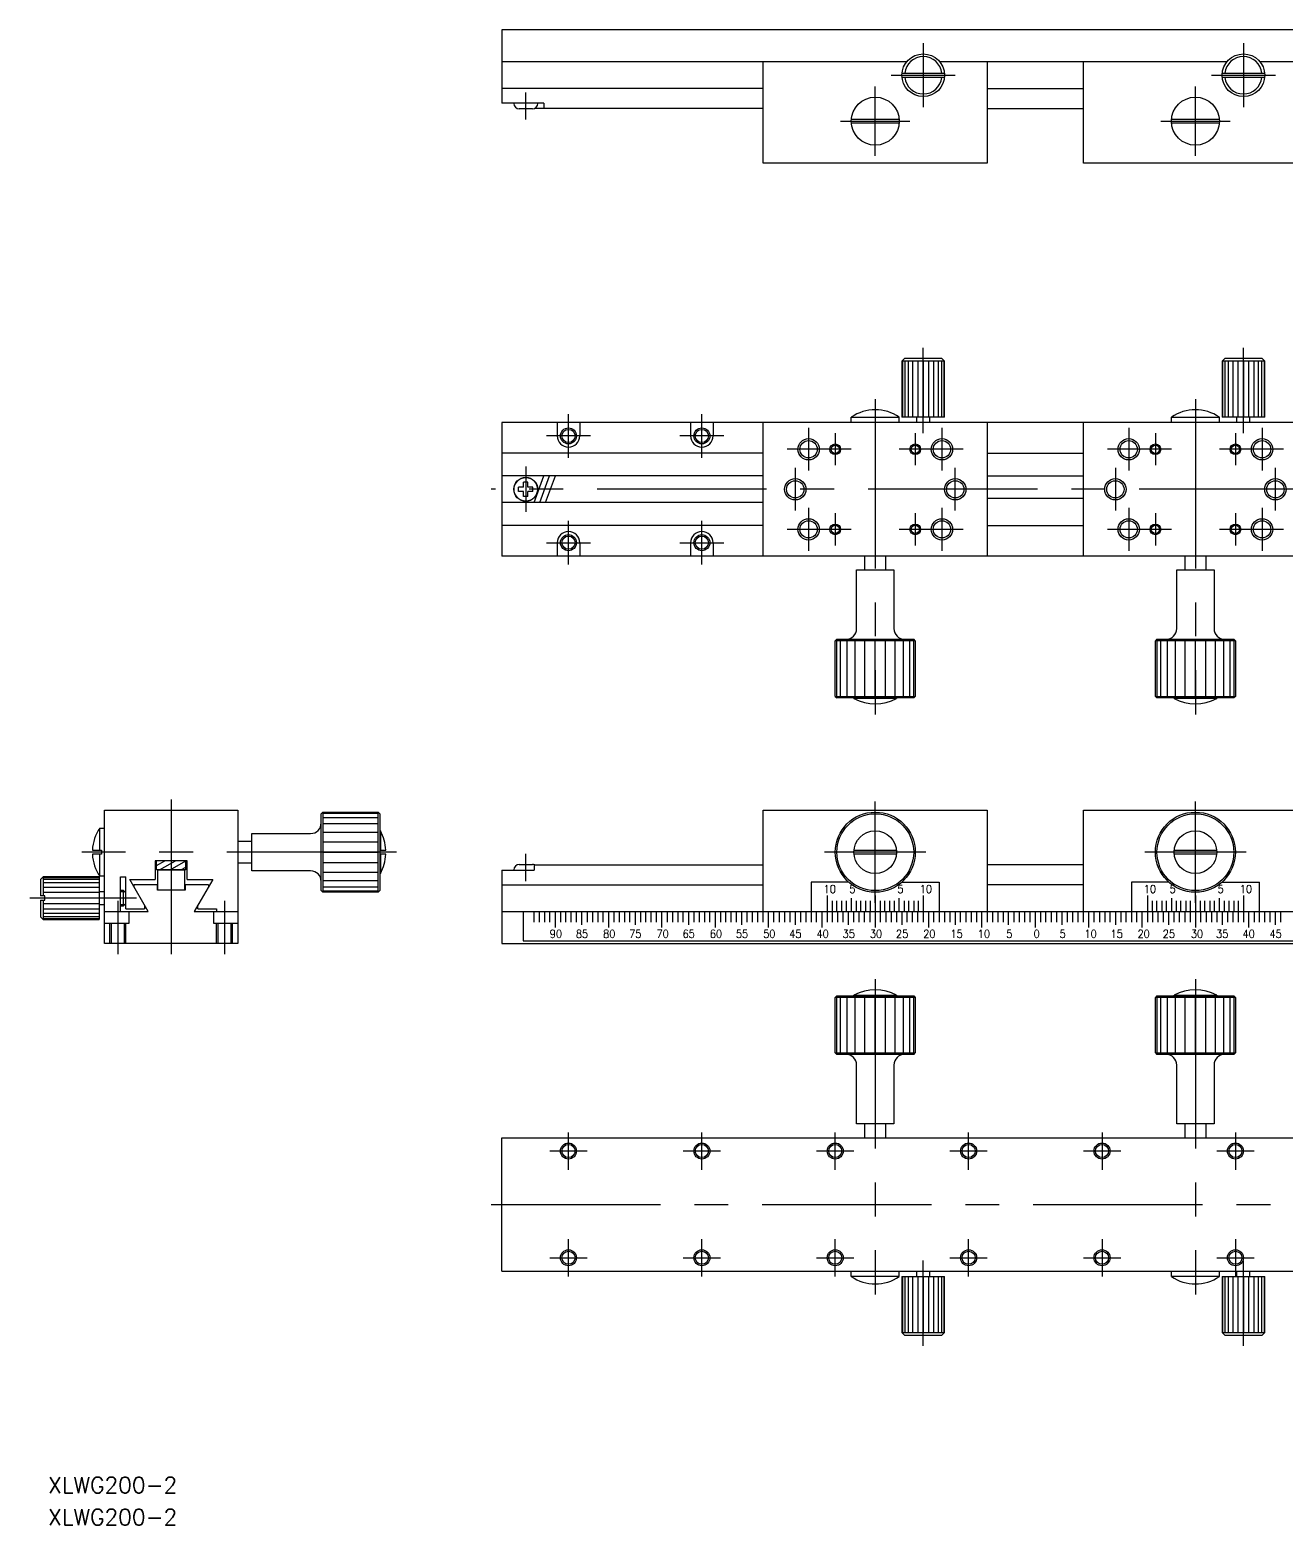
# Model space of a CAD drawing. Extents: x -188 to 202, y -109 to 171.
# Drawn here: x -188.4 to 47, y -109 to 171.2 of the extents above; entities that cross this region are included whole.
import ezdxf

# ---------------------------------------------------------------- set-up
doc = ezdxf.new("R2010")
doc.units = 0
doc.linetypes.add('CENTER', pattern=[50.8, 31.75, -6.35, 6.35, -6.35])
doc.linetypes.add('DASHED', pattern=[19.05, 12.7, -6.35])
doc.layers.get('0').update_dxf_attribs({"linetype": 'CONTINUOUS'})
doc.layers.add('CENTER', color=1, linetype='CONTINUOUS')
doc.styles.add('CONVERTER_2', font='txt.shx', dxfattribs={"width": 0.9})
doc.styles.get("Standard").update_dxf_attribs({"font": 'txt.shx', "height": 3, "bigfont": 'bigfont.shx'})

# ---------------------------------------------------------------- blocks, each defined once
blk = doc.blocks.new('*U2')
at = {"color": 7, "linetype": 'CONTINUOUS'}
blk.add_text('XLWG200-2', height=3, dxfattribs=at).set_placement((-185, -109))
blk = doc.blocks.new('*U3')
at = {"color": 7, "linetype": 'CONTINUOUS'}
blk.add_text('XLWG200-2', height=3, dxfattribs=at).set_placement((-185, -103))
blk = doc.blocks.new('*U4')
at = {"color": 7, "linetype": 'CONTINUOUS', "style": 'CONVERTER_2', "width": 0.9}
blk.add_text('35', height=1.5, dxfattribs=at).set_placement((33.875, 1.05))
blk = doc.blocks.new('*U5')
at = {"color": 7, "linetype": 'CONTINUOUS', "style": 'CONVERTER_2', "width": 0.9}
blk.add_text('40', height=1.5, dxfattribs=at).set_placement((38.83, 1.05))
blk = doc.blocks.new('*U8')
at = {"color": 7, "linetype": 'CONTINUOUS', "style": 'CONVERTER_2', "width": 0.9}
blk.add_text('45', height=1.5, dxfattribs=at).set_placement((43.875, 1.05))
blk = doc.blocks.new('*U16')
at = {"color": 7, "linetype": 'CONTINUOUS', "style": 'CONVERTER_2', "width": 0.9}
blk.add_text('0', height=1.5, dxfattribs=at).set_placement((-0.3375, 1.05))
blk = doc.blocks.new('*U17')
at = {"color": 7, "linetype": 'CONTINUOUS', "style": 'CONVERTER_2', "width": 0.9}
blk.add_text('5', height=1.5, dxfattribs=at).set_placement((4.55, 1.05))
blk = doc.blocks.new('*U18')
at = {"color": 7, "linetype": 'CONTINUOUS', "style": 'CONVERTER_2', "width": 0.9}
blk.add_text('10', height=1.5, dxfattribs=at).set_placement((9.2125, 1.05))
blk = doc.blocks.new('*U19')
at = {"color": 7, "linetype": 'CONTINUOUS', "style": 'CONVERTER_2', "width": 0.9}
blk.add_text('15', height=1.5, dxfattribs=at).set_placement((14.1, 1.05))
blk = doc.blocks.new('*U20')
at = {"color": 7, "linetype": 'CONTINUOUS', "style": 'CONVERTER_2', "width": 0.9}
blk.add_text('25', height=1.5, dxfattribs=at).set_placement((23.875, 1.05))
blk = doc.blocks.new('*U21')
at = {"color": 7, "linetype": 'CONTINUOUS', "style": 'CONVERTER_2', "width": 0.9}
blk.add_text('20', height=1.5, dxfattribs=at).set_placement((19.15, 1.05))
blk = doc.blocks.new('*U22')
at = {"color": 7, "linetype": 'CONTINUOUS', "style": 'CONVERTER_2', "width": 0.9}
blk.add_text('30', height=1.5, dxfattribs=at).set_placement((29.15, 1.05))
blk = doc.blocks.new('*U23')
at = {"color": 7, "linetype": 'CONTINUOUS', "style": 'CONVERTER_2', "width": 0.9}
blk.add_text('20', height=1.5, dxfattribs=at).set_placement((-21.0125, 1.05))
blk = doc.blocks.new('*U24')
at = {"color": 7, "linetype": 'CONTINUOUS', "style": 'CONVERTER_2', "width": 0.9}
blk.add_text('35', height=1.5, dxfattribs=at).set_placement((-36.125, 1.05))
blk = doc.blocks.new('*U25')
at = {"color": 7, "linetype": 'CONTINUOUS', "style": 'CONVERTER_2', "width": 0.9}
blk.add_text('40', height=1.5, dxfattribs=at).set_placement((-41.0125, 1.05))
blk = doc.blocks.new('*U26')
at = {"color": 7, "linetype": 'CONTINUOUS', "style": 'CONVERTER_2', "width": 0.9}
blk.add_text('25', height=1.5, dxfattribs=at).set_placement((-26.125, 1.05))
blk = doc.blocks.new('*U27')
at = {"color": 7, "linetype": 'CONTINUOUS', "style": 'CONVERTER_2', "width": 0.9}
blk.add_text('30', height=1.5, dxfattribs=at).set_placement((-31.0125, 1.05))
blk = doc.blocks.new('*U28')
at = {"color": 7, "linetype": 'CONTINUOUS', "style": 'CONVERTER_2', "width": 0.9}
blk.add_text('5', height=1.5, dxfattribs=at).set_placement((-5.45, 1.05))
blk = doc.blocks.new('*U29')
at = {"color": 7, "linetype": 'CONTINUOUS', "style": 'CONVERTER_2', "width": 0.9}
blk.add_text('10', height=1.5, dxfattribs=at).set_placement((-10.7875, 1.05))
blk = doc.blocks.new('*U30')
at = {"color": 7, "linetype": 'CONTINUOUS', "style": 'CONVERTER_2', "width": 0.9}
blk.add_text('15', height=1.5, dxfattribs=at).set_placement((-15.9, 1.05))
blk = doc.blocks.new('*U31')
at = {"color": 7, "linetype": 'CONTINUOUS', "style": 'CONVERTER_2', "width": 0.9}
blk.add_text('80', height=1.5, dxfattribs=at).set_placement((-81.0125, 1.05))
blk = doc.blocks.new('*U32')
at = {"color": 7, "linetype": 'CONTINUOUS', "style": 'CONVERTER_2', "width": 0.9}
blk.add_text('90', height=1.5, dxfattribs=at).set_placement((-91.0125, 1.05))
blk = doc.blocks.new('*U33')
at = {"color": 7, "linetype": 'CONTINUOUS', "style": 'CONVERTER_2', "width": 0.9}
blk.add_text('85', height=1.5, dxfattribs=at).set_placement((-86.125, 1.05))
blk = doc.blocks.new('*U34')
at = {"color": 7, "linetype": 'CONTINUOUS', "style": 'CONVERTER_2', "width": 0.9}
blk.add_text('50', height=1.5, dxfattribs=at).set_placement((-51.0125, 1.05))
blk = doc.blocks.new('*U35')
at = {"color": 7, "linetype": 'CONTINUOUS', "style": 'CONVERTER_2', "width": 0.9}
blk.add_text('65', height=1.5, dxfattribs=at).set_placement((-66.125, 1.05))
blk = doc.blocks.new('*U36')
at = {"color": 7, "linetype": 'CONTINUOUS', "style": 'CONVERTER_2', "width": 0.9}
blk.add_text('75', height=1.5, dxfattribs=at).set_placement((-76.125, 1.05))
blk = doc.blocks.new('*U37')
at = {"color": 7, "linetype": 'CONTINUOUS', "style": 'CONVERTER_2', "width": 0.9}
blk.add_text('70', height=1.5, dxfattribs=at).set_placement((-71.0125, 1.05))
blk = doc.blocks.new('*U38')
at = {"color": 7, "linetype": 'CONTINUOUS', "style": 'CONVERTER_2', "width": 0.9}
blk.add_text('60', height=1.5, dxfattribs=at).set_placement((-61.0125, 1.05))
blk = doc.blocks.new('*U39')
at = {"color": 7, "linetype": 'CONTINUOUS', "style": 'CONVERTER_2', "width": 0.9}
blk.add_text('55', height=1.5, dxfattribs=at).set_placement((-56.125, 1.05))
blk = doc.blocks.new('*U40')
at = {"color": 7, "linetype": 'CONTINUOUS', "style": 'CONVERTER_2', "width": 0.9}
blk.add_text('45', height=1.5, dxfattribs=at).set_placement((-46.125, 1.05))
blk = doc.blocks.new('*U41')
at = {"color": 7, "linetype": 'CONTINUOUS', "style": 'CONVERTER_2', "width": 0.9}
blk.add_text('10', height=1.5, dxfattribs=at).set_placement((-39.6875, 9.45))
blk = doc.blocks.new('*U42')
at = {"color": 7, "linetype": 'CONTINUOUS', "style": 'CONVERTER_2', "width": 0.9}
blk.add_text('5', height=1.5, dxfattribs=at).set_placement((-34.85, 9.45))
blk = doc.blocks.new('*U43')
at = {"color": 7, "linetype": 'CONTINUOUS', "style": 'CONVERTER_2', "width": 0.9}
blk.add_text('5', height=1.5, dxfattribs=at).set_placement((-25.85, 9.45))
blk = doc.blocks.new('*U44')
at = {"color": 7, "linetype": 'CONTINUOUS', "style": 'CONVERTER_2', "width": 0.9}
blk.add_text('10', height=1.5, dxfattribs=at).set_placement((-21.6875, 9.45))
blk = doc.blocks.new('*U45')
at = {"color": 7, "linetype": 'CONTINUOUS', "style": 'CONVERTER_2', "width": 0.9}
blk.add_text('10', height=1.5, dxfattribs=at).set_placement((38.3125, 9.45))
blk = doc.blocks.new('*U46')
at = {"color": 7, "linetype": 'CONTINUOUS', "style": 'CONVERTER_2', "width": 0.9}
blk.add_text('5', height=1.5, dxfattribs=at).set_placement((34.15, 9.45))
blk = doc.blocks.new('*U47')
at = {"color": 7, "linetype": 'CONTINUOUS', "style": 'CONVERTER_2', "width": 0.9}
blk.add_text('5', height=1.5, dxfattribs=at).set_placement((25.15, 9.45))
blk = doc.blocks.new('*U48')
at = {"color": 7, "linetype": 'CONTINUOUS', "style": 'CONVERTER_2', "width": 0.9}
blk.add_text('10', height=1.5, dxfattribs=at).set_placement((20.3125, 9.45))

msp = doc.modelspace()

# ---------------------------------------------------------------- linework, layer by layer
at = {"color": 7, "linetype": 'CONTINUOUS'}
for p, q in [((100, 171.19), (-100, 171.19)), ((-100, 171.19), (-100, 157.49)), ((-24.12, 165.19), (-100, 165.19)), ((-51, 146.19), (-51, 165.19)), ((-24.98, 163.09), (-17.02, 163.09)), ((35.88, 165.19), (-17.88, 165.19)), ((-9, 165.19), (-9, 146.19)), ((9, 146.19), (9, 165.19)), ((35.02, 163.09), (42.98, 163.09)), ((100, 165.19), (42.12, 165.19)), ((-51, 160.19), (-100, 160.19)), ((-17.02, 162.29), (-24.98, 162.29)), ((-9, 160.19), (9, 160.19)), ((42.98, 162.29), (35.02, 162.29)), ((-92.09, 157.49), (-100, 157.49)), ((-97.75, 157.39), (-97.75, 157.49)), ((-93.25, 157.39), (-93.25, 157.49)), ((-92.09, 157.49), (-92.09, 156.49)), ((-94.25, 156.39), (-96.75, 156.39)), ((-51, 156.49), (-93.81, 156.49)), ((-34.48, 154.49), (-25.52, 154.49)), ((-9, 156.49), (9, 156.49)), ((25.52, 154.49), (34.48, 154.49)), ((-25.52, 153.69), (-34.48, 153.69)), ((34.48, 153.69), (25.52, 153.69)), ((-9, 146.19), (-51, 146.19)), ((51, 146.19), (9, 146.19)), ((-25, 109.1), (-24.5, 109.6)), ((-17.5, 109.6), (-24.5, 109.6)), ((-17.5, 109.6), (-17, 109.1)), ((35, 109.1), (35.5, 109.6)), ((42.5, 109.6), (35.5, 109.6)), ((42.5, 109.6), (43, 109.1)), ((-25, 109.1), (-25, 98.6)), ((-17, 109.1), (-25, 109.1)), ((-24.86, 98.6), (-24.86, 109.1)), ((-24.46, 109.1), (-24.46, 98.6)), ((-23.83, 109.1), (-23.83, 98.6)), ((-23, 109.1), (-23, 98.6)), ((-22.04, 109.1), (-22.04, 98.6)), ((-21, 109.1), (-21, 98.6)), ((-19.96, 98.6), (-19.96, 109.1)), ((-19, 98.6), (-19, 109.1)), ((-18.17, 98.6), (-18.17, 109.1)), ((-17.54, 98.6), (-17.54, 109.1)), ((-17.14, 109.1), (-17.14, 98.6)), ((-17, 98.6), (-17, 109.1)), ((43, 109.1), (35, 109.1)), ((35, 109.1), (35, 98.6)), ((35.14, 98.6), (35.14, 109.1)), ((35.54, 109.1), (35.54, 98.6)), ((36.17, 109.1), (36.17, 98.6)), ((37, 109.1), (37, 98.6)), ((37.96, 109.1), (37.96, 98.6)), ((39, 109.1), (39, 98.6)), ((40.04, 98.6), (40.04, 109.1)), ((41, 98.6), (41, 109.1)), ((41.83, 98.6), (41.83, 109.1)), ((42.46, 98.6), (42.46, 109.1)), ((42.86, 109.1), (42.86, 98.6)), ((43, 98.6), (43, 109.1)), ((-34.5, 97.6), (-34.5, 98.61)), ((-34.5, 98.61), (-25.5, 98.61)), ((-25.5, 97.6), (-25.5, 98.61)), ((-17, 98.6), (-25, 98.6)), ((-22.22, 97.6), (-22.22, 98.6)), ((-19.77, 97.6), (-19.77, 98.6)), ((25.5, 98.61), (34.5, 98.61)), ((25.5, 97.6), (25.5, 98.61)), ((34.5, 97.6), (34.5, 98.61)), ((43, 98.6), (35, 98.6)), ((37.78, 97.6), (37.78, 98.6)), ((40.23, 97.6), (40.23, 98.6)), ((100, 97.6), (-100, 97.6)), ((-100, 97.6), (-100, 72.6)), ((-89.6, 97.6), (-89.6, 95.1)), ((-85.4, 97.6), (-85.4, 95.1)), ((-64.6, 97.6), (-64.6, 95.1)), ((-60.4, 97.6), (-60.4, 95.1)), ((-51, 72.6), (-51, 97.6)), ((-9, 97.6), (-9, 72.6)), ((9, 72.6), (9, 97.6)), ((-51, 91.85), (-100, 91.85)), ((-9, 91.85), (9, 91.85)), ((-51, 87.6), (-100, 87.6)), ((-93.91, 82.6), (-92.09, 87.6)), ((-92.85, 82.6), (-91.03, 87.6)), ((-91.78, 82.6), (-89.96, 87.6)), ((-9, 87.6), (9, 87.6)), ((-95.9, 85.5), (-96.85, 85.5)), ((-96.85, 84.7), (-96.85, 85.5)), ((-95.9, 84.7), (-96.85, 84.7)), ((-95.9, 85.5), (-95.9, 86.45)), ((-95.1, 86.45), (-95.9, 86.45)), ((-95.9, 83.75), (-95.9, 84.7)), ((-95.1, 85.5), (-95.1, 86.45)), ((-94.15, 85.5), (-95.1, 85.5)), ((-95.1, 83.75), (-95.1, 84.7)), ((-94.15, 84.7), (-95.1, 84.7)), ((-94.15, 84.7), (-94.15, 85.5)), ((-51, 82.6), (-100, 82.6)), ((-95.1, 83.75), (-95.9, 83.75)), ((9, 83.35), (-9, 83.35)), ((-51, 78.35), (-100, 78.35)), ((-9, 78.35), (9, 78.35)), ((-89.6, 75.1), (-89.6, 72.6)), ((-85.4, 75.1), (-85.4, 72.6)), ((-64.6, 75.1), (-64.6, 72.6)), ((-60.4, 75.1), (-60.4, 72.6)), ((100, 72.6), (-100, 72.6)), ((-32, 72.6), (-32, 70)), ((-28, 70), (-28, 72.6)), ((28, 72.6), (28, 70)), ((32, 70), (32, 72.6)), ((-33.5, 59), (-33.5, 70)), ((-33.5, 70), (-26.5, 70)), ((-26.5, 70), (-26.5, 59)), ((26.5, 59), (26.5, 70)), ((26.5, 70), (33.5, 70)), ((33.5, 70), (33.5, 59)), ((-37.2, 57), (-37.5, 56.7)), ((-37.5, 46.3), (-37.5, 56.7)), ((-22.5, 56.7), (-37.5, 56.7)), ((-37.24, 56.7), (-37.24, 46.3)), ((-37.2, 57), (-22.8, 57)), ((-36.5, 46.3), (-36.5, 56.7)), ((-35.3, 56.7), (-35.3, 46.3)), ((-33.75, 46.3), (-33.75, 56.7)), ((-31.94, 46.3), (-31.94, 56.7)), ((-30, 46.3), (-30, 56.7)), ((-28.06, 46.3), (-28.06, 56.7)), ((-26.25, 46.3), (-26.25, 56.7)), ((-24.7, 46.3), (-24.7, 56.7)), ((-23.5, 46.3), (-23.5, 56.7)), ((-22.5, 56.7), (-22.8, 57)), ((-22.76, 46.3), (-22.76, 56.7)), ((-22.5, 56.7), (-22.5, 46.3)), ((22.8, 57), (22.5, 56.7)), ((22.5, 46.3), (22.5, 56.7)), ((37.5, 56.7), (22.5, 56.7)), ((22.76, 56.7), (22.76, 46.3)), ((22.8, 57), (37.2, 57)), ((23.5, 46.3), (23.5, 56.7)), ((24.7, 56.7), (24.7, 46.3)), ((26.25, 46.3), (26.25, 56.7)), ((28.06, 46.3), (28.06, 56.7)), ((30, 46.3), (30, 56.7)), ((31.94, 46.3), (31.94, 56.7)), ((33.75, 46.3), (33.75, 56.7)), ((35.3, 46.3), (35.3, 56.7)), ((36.5, 46.3), (36.5, 56.7)), ((37.5, 56.7), (37.2, 57)), ((37.24, 46.3), (37.24, 56.7)), ((37.5, 56.7), (37.5, 46.3)), ((-37.5, 46.3), (-22.5, 46.3)), ((-37.5, 46.3), (-37.2, 46)), ((-22.8, 46), (-37.2, 46)), ((-34, 45.9), (-34, 46)), ((-26, 45.9), (-34, 45.9)), ((-26, 46), (-26, 45.9)), ((-22.5, 46.3), (-22.8, 46)), ((22.5, 46.3), (37.5, 46.3)), ((22.5, 46.3), (22.8, 46)), ((37.2, 46), (22.8, 46)), ((26, 45.9), (26, 46)), ((34, 45.9), (26, 45.9)), ((34, 46), (34, 45.9)), ((37.5, 46.3), (37.2, 46)), ((-174.44, 0), (-174.44, 25)), ((-174.44, 25), (-149.44, 25)), ((-149.44, 25), (-149.44, 0)), ((-133.84, 24.3), (-133.54, 24.6)), ((-133.84, 9.9), (-133.84, 24.3)), ((-133.54, 24.6), (-133.54, 9.6)), ((-133.54, 24.6), (-123.14, 24.6)), ((-123.14, 24.34), (-133.54, 24.34)), ((-133.54, 23.6), (-123.14, 23.6)), ((-123.14, 9.6), (-123.14, 24.6)), ((-122.84, 24.3), (-123.14, 24.6)), ((-122.84, 24.3), (-122.84, 9.9)), ((-51, 4), (-51, 25)), ((-51, 25), (-9, 25)), ((-9, 25), (-9, 4)), ((9, 25), (51, 25)), ((9, 4), (9, 25)), ((-175.35, 17.5), (-175.35, 21.6)), ((-175.35, 21.6), (-174.44, 21.6)), ((-146.84, 20.6), (-135.84, 20.6)), ((-146.84, 13.6), (-146.84, 20.6)), ((-123.14, 22.4), (-133.54, 22.4)), ((-133.54, 20.85), (-123.14, 20.85)), ((-122.84, 21.1), (-122.74, 21.1)), ((-122.74, 21.1), (-122.74, 17.5)), ((-176.73, 17.5), (-175.04, 17.5)), ((-175.04, 17.5), (-175.04, 16.7)), ((-146.84, 19.1), (-149.44, 19.1)), ((-133.54, 19.04), (-123.14, 19.04)), ((-133.54, 17.1), (-123.14, 17.1)), ((-122.84, 17.5), (-121.75, 17.5)), ((-33.98, 17.5), (-26.02, 17.5)), ((26.02, 17.5), (33.98, 17.5)), ((-175.04, 16.7), (-176.73, 16.7)), ((-175.35, 12.6), (-175.35, 16.7)), ((-158.94, 15.5), (-164.94, 15.5)), ((-164.94, 15.5), (-164.94, 12)), ((-164.74, 14.1), (-164.94, 14.1)), ((-164.74, 13.78), (-164.74, 15.5)), ((-159.24, 13.78), (-159.24, 15.5)), ((-158.94, 14.1), (-159.24, 14.1)), ((-158.94, 12), (-158.94, 15.5)), ((-149.44, 15.1), (-146.84, 15.1)), ((-133.54, 15.16), (-123.14, 15.16)), ((-121.75, 16.7), (-122.84, 16.7)), ((-122.74, 16.7), (-122.74, 13.1)), ((-96.75, 14.8), (-94.25, 14.8)), ((-93.91, 14.7), (-51, 14.7)), ((-93.91, 14.7), (-93.91, 13.7)), ((-26.02, 16.7), (-33.98, 16.7)), ((9, 14.7), (-9, 14.7)), ((33.98, 16.7), (26.02, 16.7)), ((-186.44, 12), (-185.94, 12.5)), ((-186.44, 12), (-186.44, 8.9)), ((-185.94, 12.5), (-185.94, 8.9)), ((-175.44, 12.5), (-185.94, 12.5)), ((-185.94, 12.36), (-175.44, 12.36)), ((-175.44, 11.96), (-185.94, 11.96)), ((-175.44, 11.33), (-185.94, 11.33)), ((-175.44, 12.5), (-175.44, 4.5)), ((-174.44, 12.6), (-175.35, 12.6)), ((-171.44, 6), (-171.44, 12.5)), ((-171.44, 12.5), (-170.44, 12.5)), ((-170.44, 6.5), (-170.44, 12.5)), ((-166.25, 6), (-169.72, 12)), ((-169.72, 12), (-164.94, 12)), ((-159.24, 13.78), (-164.74, 13.78)), ((-164.44, 10), (-164.44, 13.78)), ((-159.44, 13.7), (-164.44, 13.7)), ((-159.44, 13.78), (-159.44, 10)), ((-158.94, 12), (-154.16, 12)), ((-154.16, 12), (-157.62, 6)), ((-135.84, 13.6), (-146.84, 13.6)), ((-133.54, 13.35), (-123.14, 13.35)), ((-133.54, 11.8), (-123.14, 11.8)), ((-122.74, 13.1), (-122.84, 13.1)), ((-100, 13.7), (-100, 0)), ((-100, 13.7), (-93.91, 13.7)), ((-97.75, 13.7), (-97.75, 13.8)), ((-34.99, 11.5), (-42, 11.5)), ((-42, 11.5), (-42, 4)), ((-25.01, 11.5), (-18, 11.5)), ((-18, 11.5), (-18, 4)), ((18, 11.5), (18, 4)), ((25.01, 11.5), (18, 11.5)), ((34.99, 11.5), (42, 11.5)), ((42, 4), (42, 11.5)), ((-185.64, 8.9), (-186.44, 8.9)), ((-175.44, 10.5), (-185.94, 10.5)), ((-175.44, 9.54), (-185.94, 9.54)), ((-185.64, 8.1), (-185.64, 8.9)), ((-175.44, 8.5), (-185.64, 8.5)), ((-175.44, 9.72), (-174.44, 9.72)), ((-171.44, 10), (-170.94, 10)), ((-170.94, 10), (-170.44, 9.5)), ((-170.94, 10), (-170.94, 7)), ((-164.54, 11), (-168.94, 11)), ((-168.94, 11), (-168.94, 10.65)), ((-164.54, 10), (-164.54, 11)), ((-159.34, 10), (-164.54, 10)), ((-154.94, 11), (-159.34, 11)), ((-159.34, 11), (-159.34, 10)), ((-154.94, 11), (-154.94, 10.65)), ((-133.84, 9.9), (-133.54, 9.6)), ((-133.54, 10.6), (-123.14, 10.6)), ((-133.54, 9.86), (-123.14, 9.86)), ((-123.14, 9.6), (-133.54, 9.6)), ((-122.84, 9.9), (-123.14, 9.6)), ((-100, 11), (-51, 11)), ((-39, 9), (-39, 4)), ((-34.5, 8.5), (-34.5, 6)), ((-30, 9), (-30, 3)), ((-25.5, 6), (-25.5, 8.5)), ((-21, 9), (-21, 4)), ((9, 11), (-9, 11)), ((21, 9), (21, 4)), ((25.5, 8.5), (25.5, 6)), ((30, 9), (30, 3)), ((34.5, 6), (34.5, 8.5)), ((39, 9), (39, 4)), ((-186.44, 8.1), (-185.64, 8.1)), ((-186.44, 8.1), (-186.44, 5)), ((-185.94, 8.1), (-185.94, 4.5)), ((-185.94, 7.46), (-175.44, 7.46)), ((-185.94, 6.5), (-175.44, 6.5)), ((-185.94, 5.67), (-175.44, 5.67)), ((-175.44, 7.28), (-174.44, 7.28)), ((-174.44, 6), (-166.25, 6)), ((-170.94, 7), (-171.44, 7)), ((-170.44, 7.5), (-170.94, 7)), ((-170.44, 6.5), (-166.94, 6.5)), ((-166.94, 7.19), (-166.94, 6.5)), ((-157.62, 6), (-149.44, 6)), ((-156.94, 6.5), (-156.94, 7.19)), ((-156.94, 6.5), (-153.44, 6.5)), ((-153.44, 6.5), (-153.44, 6)), ((-100, 6), (100, 6)), ((-96, 6), (-96, 0.5)), ((-94, 6), (-94, 4)), ((-93, 6), (-93, 4)), ((-92, 6), (-92, 4)), ((-91, 4), (-91, 6)), ((-90, 6), (-90, 3)), ((-89, 6), (-89, 4)), ((-88, 4), (-88, 6)), ((-87, 4), (-87, 6)), ((-86, 4), (-86, 6)), ((-85, 3.5), (-85, 6)), ((-84, 6), (-84, 4)), ((-83, 6), (-83, 4)), ((-82, 6), (-82, 4)), ((-81, 4), (-81, 6)), ((-80, 6), (-80, 3)), ((-79, 6), (-79, 4)), ((-78, 6), (-78, 4)), ((-77, 6), (-77, 4)), ((-76, 4), (-76, 6)), ((-75, 6), (-75, 3.5)), ((-74, 6), (-74, 4)), ((-73, 4), (-73, 6)), ((-72, 4), (-72, 6)), ((-71, 4), (-71, 6)), ((-70, 3), (-70, 6)), ((-69, 6), (-69, 4)), ((-68, 6), (-68, 4)), ((-67, 6), (-67, 4)), ((-66, 4), (-66, 6)), ((-65, 6), (-65, 3.5)), ((-64, 6), (-64, 4)), ((-63, 6), (-63, 4)), ((-62, 6), (-62, 4)), ((-61, 4), (-61, 6)), ((-60, 6), (-60, 3)), ((-59, 6), (-59, 4)), ((-58, 4), (-58, 6)), ((-57, 4), (-57, 6)), ((-56, 4), (-56, 6)), ((-55, 3.5), (-55, 6)), ((-54, 4), (-54, 6)), ((-53, 4), (-53, 6)), ((-52, 4), (-52, 6)), ((-50, 3), (-50, 6)), ((-49, 4), (-49, 6)), ((-48, 6), (-48, 4)), ((-47, 6), (-47, 4)), ((-46, 6), (-46, 4)), ((-45, 6), (-45, 3.5)), ((-44, 6), (-44, 4)), ((-43, 6), (-43, 4)), ((-41, 4), (-41, 6)), ((-40, 6), (-40, 3)), ((-38.1, 8), (-38.1, 6)), ((-38, 4), (-38, 6)), ((-37.2, 6), (-37.2, 8)), ((-37, 4), (-37, 6)), ((-36.3, 8), (-36.3, 6)), ((-36, 4), (-36, 6)), ((-35.4, 6), (-35.4, 8)), ((-35, 3.5), (-35, 6)), ((-34, 4), (-34, 6)), ((-33.6, 8), (-33.6, 6)), ((-33, 4), (-33, 6)), ((-32.7, 6), (-32.7, 8)), ((-32, 4), (-32, 6)), ((-31.8, 8), (-31.8, 6)), ((-31, 6), (-31, 4)), ((-30.9, 6), (-30.9, 8)), ((-29.1, 8), (-29.1, 6)), ((-29, 4), (-29, 6)), ((-28.2, 6), (-28.2, 8)), ((-28, 6), (-28, 4)), ((-27.3, 8), (-27.3, 6)), ((-27, 6), (-27, 4)), ((-26.4, 6), (-26.4, 8)), ((-26, 6), (-26, 4)), ((-25, 6), (-25, 3.5)), ((-24.6, 8), (-24.6, 6)), ((-24, 4), (-24, 6)), ((-23.7, 6), (-23.7, 8)), ((-23, 4), (-23, 6)), ((-22.8, 8), (-22.8, 6)), ((-22, 4), (-22, 6)), ((-21.9, 6), (-21.9, 8)), ((-20, 6), (-20, 3)), ((-19, 4), (-19, 6)), ((-17, 6), (-17, 4)), ((-16, 6), (-16, 4)), ((-15, 6), (-15, 3.5)), ((-14, 4), (-14, 6)), ((-13, 6), (-13, 4)), ((-12, 6), (-12, 4)), ((-11, 6), (-11, 4)), ((-10, 3), (-10, 6)), ((-8, 6), (-8, 4)), ((-7, 6), (-7, 4)), ((-6, 6), (-6, 4)), ((-5, 3.5), (-5, 6)), ((-4, 6), (-4, 4)), ((-3, 6), (-3, 4)), ((-2, 6), (-2, 4)), ((-1, 6), (-1, 4)), ((0, 6), (0, 3)), ((1, 6), (1, 4)), ((2, 4), (2, 6)), ((3, 4), (3, 6)), ((4, 4), (4, 6)), ((5, 3.5), (5, 6)), ((6, 4), (6, 6)), ((7, 4), (7, 6)), ((8, 4), (8, 6)), ((10, 3), (10, 6)), ((11, 4), (11, 6)), ((12, 6), (12, 4)), ((13, 6), (13, 4)), ((14, 4), (14, 6)), ((15, 6), (15, 3.5)), ((16, 6), (16, 4)), ((17, 4), (17, 6)), ((19, 4), (19, 6)), ((20, 3), (20, 6)), ((21.9, 8), (21.9, 6)), ((22, 4), (22, 6)), ((22.8, 6), (22.8, 8)), ((23, 4), (23, 6)), ((23.7, 8), (23.7, 6)), ((24, 4), (24, 6)), ((24.6, 6), (24.6, 8)), ((25, 3.5), (25, 6)), ((26, 4), (26, 6)), ((26.4, 8), (26.4, 6)), ((27, 4), (27, 6)), ((27.3, 6), (27.3, 8)), ((28, 6), (28, 4)), ((28.2, 8), (28.2, 6)), ((29, 6), (29, 4)), ((29.1, 6), (29.1, 8)), ((30.9, 8), (30.9, 6)), ((31, 4), (31, 6)), ((31.8, 6), (31.8, 8)), ((32, 6), (32, 4)), ((32.7, 8), (32.7, 6)), ((33, 6), (33, 4)), ((33.6, 6), (33.6, 8)), ((34, 6), (34, 4)), ((35, 6), (35, 3.5)), ((35.4, 8), (35.4, 6)), ((36, 6), (36, 4)), ((36.3, 6), (36.3, 8)), ((37, 6), (37, 4)), ((37.2, 8), (37.2, 6)), ((38, 6), (38, 4)), ((38.1, 6), (38.1, 8)), ((40, 3), (40, 6)), ((41, 6), (41, 4)), ((43, 4), (43, 6)), ((44, 4), (44, 6)), ((45, 3.5), (45, 6)), ((46, 4), (46, 6)), ((-185.94, 4.5), (-186.44, 5)), ((-185.94, 5.04), (-175.44, 5.04)), ((-175.44, 4.64), (-185.94, 4.64)), ((-185.94, 4.5), (-175.44, 4.5)), ((-149.44, 0), (-174.44, 0)), ((-100, 0), (100, 0)), ((-96, 0.5), (96, 0.5)), ((-37.2, -9.8), (-37.5, -10.1)), ((-37.5, -20.5), (-37.5, -10.1)), ((-22.5, -10.1), (-37.5, -10.1)), ((-37.24, -10.1), (-37.24, -20.5)), ((-37.2, -9.8), (-22.8, -9.8)), ((-36.5, -20.5), (-36.5, -10.1)), ((-35.3, -10.1), (-35.3, -20.5)), ((-34, -9.8), (-34, -9.7)), ((-34, -9.7), (-26, -9.7)), ((-33.75, -20.5), (-33.75, -10.1)), ((-31.94, -20.5), (-31.94, -10.1)), ((-30, -20.5), (-30, -10.1)), ((-28.06, -20.5), (-28.06, -10.1)), ((-26.25, -20.5), (-26.25, -10.1)), ((-26, -9.7), (-26, -9.8)), ((-24.7, -20.5), (-24.7, -10.1)), ((-23.5, -20.5), (-23.5, -10.1)), ((-22.8, -9.8), (-22.5, -10.1)), ((-22.76, -20.5), (-22.76, -10.1)), ((-22.5, -10.1), (-22.5, -20.5)), ((22.8, -9.8), (22.5, -10.1)), ((22.5, -20.5), (22.5, -10.1)), ((37.5, -10.1), (22.5, -10.1)), ((22.76, -10.1), (22.76, -20.5)), ((22.8, -9.8), (37.2, -9.8)), ((23.5, -20.5), (23.5, -10.1)), ((24.7, -10.1), (24.7, -20.5)), ((26, -9.7), (34, -9.7)), ((26, -9.8), (26, -9.7)), ((26.25, -20.5), (26.25, -10.1)), ((28.06, -20.5), (28.06, -10.1)), ((30, -20.5), (30, -10.1)), ((31.94, -20.5), (31.94, -10.1)), ((33.75, -20.5), (33.75, -10.1)), ((34, -9.7), (34, -9.8)), ((35.3, -20.5), (35.3, -10.1)), ((36.5, -20.5), (36.5, -10.1)), ((37.2, -9.8), (37.5, -10.1)), ((37.24, -20.5), (37.24, -10.1)), ((37.5, -10.1), (37.5, -20.5)), ((-37.5, -20.5), (-22.5, -20.5)), ((-37.5, -20.5), (-37.2, -20.8)), ((-22.8, -20.8), (-37.2, -20.8)), ((-22.8, -20.8), (-22.5, -20.5)), ((22.5, -20.5), (37.5, -20.5)), ((22.5, -20.5), (22.8, -20.8)), ((37.2, -20.8), (22.8, -20.8)), ((37.2, -20.8), (37.5, -20.5)), ((-33.5, -33.8), (-33.5, -22.8)), ((-26.5, -22.8), (-26.5, -33.8)), ((26.5, -33.8), (26.5, -22.8)), ((33.5, -22.8), (33.5, -33.8)), ((-100, -36.4), (100, -36.4)), ((-100, -61.4), (-100, -36.4)), ((-26.5, -33.8), (-33.5, -33.8)), ((-32, -33.8), (-32, -36.4)), ((-28, -36.4), (-28, -33.8)), ((33.5, -33.8), (26.5, -33.8)), ((28, -33.8), (28, -36.4)), ((32, -36.4), (32, -33.8)), ((-100, -61.4), (100, -61.4)), ((-34.5, -62.41), (-34.5, -61.4)), ((-25.5, -62.41), (-25.5, -61.4)), ((-22.22, -62.4), (-22.22, -61.4)), ((-19.77, -62.4), (-19.77, -61.4)), ((25.5, -62.41), (25.5, -61.4)), ((34.5, -62.41), (34.5, -61.4)), ((37.78, -62.4), (37.78, -61.4)), ((40.23, -62.4), (40.23, -61.4)), ((-25.5, -62.41), (-34.5, -62.41)), ((-25, -62.4), (-17, -62.4)), ((-25, -62.4), (-25, -72.9)), ((-24.86, -72.9), (-24.86, -62.4)), ((-24.46, -62.4), (-24.46, -72.9)), ((-23.83, -62.4), (-23.83, -72.9)), ((-23, -62.4), (-23, -72.9)), ((-22.04, -62.4), (-22.04, -72.9)), ((-21, -62.4), (-21, -72.9)), ((-19.96, -72.9), (-19.96, -62.4)), ((-19, -72.9), (-19, -62.4)), ((-18.17, -72.9), (-18.17, -62.4)), ((-17.54, -72.9), (-17.54, -62.4)), ((-17.14, -62.4), (-17.14, -72.9)), ((-17, -72.9), (-17, -62.4)), ((34.5, -62.41), (25.5, -62.41)), ((35, -62.4), (43, -62.4)), ((35, -62.4), (35, -72.9)), ((35.14, -72.9), (35.14, -62.4)), ((35.54, -62.4), (35.54, -72.9)), ((36.17, -62.4), (36.17, -72.9)), ((37, -62.4), (37, -72.9)), ((37.96, -62.4), (37.96, -72.9)), ((39, -62.4), (39, -72.9)), ((40.04, -72.9), (40.04, -62.4)), ((41, -72.9), (41, -62.4)), ((41.83, -72.9), (41.83, -62.4)), ((42.46, -72.9), (42.46, -62.4)), ((42.86, -62.4), (42.86, -72.9)), ((43, -72.9), (43, -62.4)), ((-25, -72.9), (-17, -72.9)), ((-24.5, -73.4), (-25, -72.9)), ((-24.5, -73.4), (-17.5, -73.4)), ((-17, -72.9), (-17.5, -73.4)), ((35, -72.9), (43, -72.9)), ((35.5, -73.4), (35, -72.9)), ((35.5, -73.4), (42.5, -73.4)), ((43, -72.9), (42.5, -73.4))]:
    msp.add_line(p, q, dxfattribs=at)
at = {"color": 3, "linetype": 'CONTINUOUS'}
for p, q in [((-164.74, 14.59), (-163.15, 15.5)), ((-164.14, 13.78), (-161.15, 15.5)), ((-162.14, 13.78), (-159.24, 15.45)), ((-160.14, 13.78), (-159.24, 14.3)), ((-171.44, 9.73), (-170.67, 9.73)), ((-171.44, 7.27), (-170.67, 7.27))]:
    msp.add_line(p, q, dxfattribs=at)
at = {"color": 3, "linetype": 'DASHED'}
for p, q in [((-169.84, 3.8), (-169.84, 6)), ((-154.04, 6), (-154.04, 3.8)), ((-174.44, 3.8), (-169.84, 3.8)), ((-173.44, 0), (-173.44, 3.8)), ((-173.17, 0), (-173.17, 3.8)), ((-170.71, 0), (-170.71, 3.8)), ((-170.44, 0), (-170.44, 3.8)), ((-154.04, 3.8), (-149.44, 3.8)), ((-153.44, 0), (-153.44, 3.8)), ((-153.17, 0), (-153.17, 3.8)), ((-150.71, 0), (-150.71, 3.8)), ((-150.44, 0), (-150.44, 3.8))]:
    msp.add_line(p, q, dxfattribs=at)
at = {"color": 7, "linetype": 'CONTINUOUS'}
for centre, radius in [((-21, 162.69), 4), ((39, 162.69), 4), ((-30, 154.09), 4.5), ((30, 154.09), 4.5), ((-87.5, 95.1), 1.23), ((-62.5, 95.1), 1.23), ((-42.5, 92.6), 1.62), ((-37.5, 92.6), 0.783), ((-22.5, 92.6), 0.783), ((-17.5, 92.6), 1.62), ((17.5, 92.6), 1.62), ((22.5, 92.6), 0.783), ((37.5, 92.6), 0.783), ((42.5, 92.6), 1.62), ((-95.5, 85.1), 2.25), ((-95.5, 85.1), 2.2), ((-45, 85.1), 1.62), ((-15, 85.1), 1.62), ((15, 85.1), 1.62), ((45, 85.1), 1.62), ((-42.5, 77.6), 1.62), ((-17.5, 77.6), 1.62), ((17.5, 77.6), 1.62), ((42.5, 77.6), 1.62), ((-87.5, 75.1), 1.23), ((-62.5, 75.1), 1.23), ((-37.5, 77.6), 0.783), ((-22.5, 77.6), 0.783), ((22.5, 77.6), 0.783), ((37.5, 77.6), 0.783), ((-30, 17.1), 7.5), ((-30, 17.1), 7.2), ((30, 17.1), 7.5), ((30, 17.1), 7.2), ((-30, 17.1), 4), ((30, 17.1), 4), ((-87.5, -38.9), 1.23), ((-62.5, -38.9), 1.23), ((-37.5, -38.9), 1.23), ((-12.5, -38.9), 1.23), ((12.5, -38.9), 1.23), ((37.5, -38.9), 1.23), ((-87.5, -58.9), 1.23), ((-62.5, -58.9), 1.23), ((-37.5, -58.9), 1.23), ((-12.5, -58.9), 1.23), ((12.5, -58.9), 1.23), ((37.5, -58.9), 1.23)]:
    msp.add_circle(centre, radius, dxfattribs=at)
at = {"color": 3, "linetype": 'CONTINUOUS'}
for centre, radius in [((-87.5, 95.1), 1.5), ((-62.5, 95.1), 1.5), ((-42.5, 92.6), 2), ((-37.5, 92.6), 1), ((-22.5, 92.6), 1), ((-17.5, 92.6), 2), ((17.5, 92.6), 2), ((22.5, 92.6), 1), ((37.5, 92.6), 1), ((42.5, 92.6), 2), ((-45, 85.1), 2), ((-15, 85.1), 2), ((15, 85.1), 2), ((45, 85.1), 2), ((-42.5, 77.6), 2), ((-37.5, 77.6), 1), ((-22.5, 77.6), 1), ((-17.5, 77.6), 2), ((17.5, 77.6), 2), ((22.5, 77.6), 1), ((37.5, 77.6), 1), ((42.5, 77.6), 2), ((-87.5, 75.1), 1.5), ((-62.5, 75.1), 1.5), ((-87.5, -38.9), 1.5), ((-62.5, -38.9), 1.5), ((-37.5, -38.9), 1.5), ((-12.5, -38.9), 1.5), ((12.5, -38.9), 1.5), ((37.5, -38.9), 1.5), ((-87.5, -58.9), 1.5), ((-62.5, -58.9), 1.5), ((-37.5, -58.9), 1.5), ((-12.5, -58.9), 1.5), ((12.5, -58.9), 1.5), ((37.5, -58.9), 1.5)]:
    msp.add_circle(centre, radius, dxfattribs=at)
at = {"color": 7, "linetype": 'CONTINUOUS'}
for centre, radius, start, end in [((-21, 162.69), 3.5, 6.5624, 173.4376), ((39, 162.69), 3.5, 6.5624, 173.4376), ((-21, 162.69), 3.5, 186.5624, 353.4376), ((39, 162.69), 3.5, 186.5624, 353.4376), ((-96.75, 157.39), 1, 180, 270), ((-94.25, 157.39), 1, 270, 0), ((-30, 92), 8, 55.7711, 124.2289), ((30, 92), 8, 55.7711, 124.2289), ((-87.5, 95.1), 2.1, 180, 0), ((-62.5, 95.1), 2.1, 180, 0), ((-87.5, 75.1), 2.1, 0, 180), ((-62.5, 75.1), 2.1, 0, 180), ((-35.5, 59), 2, 270, 0), ((-24.5, 59), 2, 180, 270), ((24.5, 59), 2, 270, 0), ((35.5, 59), 2, 180, 270), ((-30, 53.4), 8.5, 241.9275, 298.0725), ((30, 53.4), 8.5, 241.9275, 298.0725), ((-135.84, 22.6), 2, 270, 0), ((-168.74, 17.1), 8, 145.7711, 177.134), ((-130.24, 17.1), 8.5, 2.6973, 28.0725), ((-168.74, 17.1), 8, 182.866, 214.2289), ((-130.24, 17.1), 8.5, 331.9275, 357.3027), ((-96.75, 13.8), 1, 90, 180), ((-94.25, 13.8), 1, 64.1581, 90), ((-135.84, 11.6), 2, 0, 90), ((-30, -17.2), 8.5, 61.9275, 118.0725), ((30, -17.2), 8.5, 61.9275, 118.0725), ((-35.5, -22.8), 2, 0, 90), ((-24.5, -22.8), 2, 90, 180), ((24.5, -22.8), 2, 0, 90), ((35.5, -22.8), 2, 90, 180), ((-30, -55.8), 8, 235.7711, 304.2289), ((30, -55.8), 8, 235.7711, 304.2289)]:
    msp.add_arc(centre, radius, start, end, dxfattribs=at)
at = {"layer": 'CENTER', "color": 1, "linetype": 'CENTER'}
for p, q in [((-21, 168.69), (-21, 156.69)), ((39, 168.69), (39, 156.69)), ((-27, 162.69), (-15, 162.69)), ((33, 162.69), (45, 162.69)), ((-30, 147.59), (-30, 160.59)), ((30, 147.59), (30, 160.59)), ((-95.5, 154.39), (-95.5, 159.49)), ((-36.5, 154.09), (-23.5, 154.09)), ((23.5, 154.09), (36.5, 154.09)), ((-21, 95.6), (-21, 111.6)), ((39, 95.6), (39, 111.6)), ((-30, 102), (-30, 42.9)), ((30, 102), (30, 42.9)), ((-87.5, 91), (-87.5, 99.2)), ((-62.5, 91), (-62.5, 99.2)), ((-42.5, 96.6), (-42.5, 88.6)), ((-37.5, 95.6), (-37.5, 89.6)), ((-22.5, 95.6), (-22.5, 89.6)), ((-17.5, 96.6), (-17.5, 88.6)), ((17.5, 96.6), (17.5, 88.6)), ((22.5, 95.6), (22.5, 89.6)), ((37.5, 95.6), (37.5, 89.6)), ((42.5, 96.6), (42.5, 88.6)), ((-83.4, 95.1), (-91.6, 95.1)), ((-58.4, 95.1), (-66.6, 95.1)), ((-34.5, 92.6), (-46.5, 92.6)), ((-13.5, 92.6), (-25.5, 92.6)), ((25.5, 92.6), (13.5, 92.6)), ((46.5, 92.6), (34.5, 92.6)), ((-95.5, 89.35), (-95.5, 80.85)), ((-45, 89.1), (-45, 81.1)), ((-15, 81.1), (-15, 89.1)), ((15, 89.1), (15, 81.1)), ((45, 81.1), (45, 89.1)), ((102, 85.1), (-102, 85.1)), ((-42.5, 81.6), (-42.5, 73.6)), ((-17.5, 81.6), (-17.5, 73.6)), ((17.5, 81.6), (17.5, 73.6)), ((42.5, 81.6), (42.5, 73.6)), ((-87.5, 71), (-87.5, 79.2)), ((-62.5, 71), (-62.5, 79.2)), ((-37.5, 80.6), (-37.5, 74.6)), ((-22.5, 80.6), (-22.5, 74.6)), ((22.5, 80.6), (22.5, 74.6)), ((37.5, 80.6), (37.5, 74.6)), ((-34.5, 77.6), (-46.5, 77.6)), ((-13.5, 77.6), (-25.5, 77.6)), ((25.5, 77.6), (13.5, 77.6)), ((46.5, 77.6), (34.5, 77.6)), ((-91.6, 75.1), (-83.4, 75.1)), ((-66.6, 75.1), (-58.4, 75.1)), ((-161.94, 27), (-161.94, -2)), ((-30, 7.6), (-30, 26.6)), ((30, 7.6), (30, 26.6)), ((-119.75, 17.1), (-178.73, 17.1)), ((-20.5, 17.1), (-39.5, 17.1)), ((39.5, 17.1), (20.5, 17.1)), ((-95.5, 11.7), (-95.5, 16.8)), ((-168.44, 8.5), (-188.44, 8.5)), ((-171.94, 8), (-171.94, -2)), ((-151.94, 8), (-151.94, -2)), ((-30, -6.7), (-30, -65.8)), ((30, -6.7), (30, -65.8)), ((-87.5, -42.4), (-87.5, -35.4)), ((-62.5, -42.4), (-62.5, -35.4)), ((-37.5, -42.4), (-37.5, -35.4)), ((-12.5, -42.4), (-12.5, -35.4)), ((12.5, -35.4), (12.5, -42.4)), ((37.5, -35.4), (37.5, -42.4)), ((-84, -38.9), (-91, -38.9)), ((-59, -38.9), (-66, -38.9)), ((-34, -38.9), (-41, -38.9)), ((-9, -38.9), (-16, -38.9)), ((16, -38.9), (9, -38.9)), ((41, -38.9), (34, -38.9)), ((-102, -48.9), (102, -48.9)), ((-87.5, -62.4), (-87.5, -55.4)), ((-62.5, -62.4), (-62.5, -55.4)), ((-37.5, -62.4), (-37.5, -55.4)), ((-12.5, -62.4), (-12.5, -55.4)), ((12.5, -55.4), (12.5, -62.4)), ((37.5, -55.4), (37.5, -62.4)), ((-91, -58.9), (-84, -58.9)), ((-66, -58.9), (-59, -58.9)), ((-41, -58.9), (-34, -58.9)), ((-21, -75.4), (-21, -59.4)), ((-16, -58.9), (-9, -58.9)), ((9, -58.9), (16, -58.9)), ((34, -58.9), (41, -58.9)), ((39, -75.4), (39, -59.4))]:
    msp.add_line(p, q, dxfattribs=at)

# ---------------------------------------------------------------- block references
at = {"color": 7, "linetype": 'CONTINUOUS'}
for name in ['*U41', '*U42', '*U43', '*U44', '*U48', '*U47', '*U46', '*U45', '*U32', '*U33', '*U31', '*U36', '*U37', '*U35', '*U38', '*U39', '*U34', '*U40', '*U25', '*U24', '*U27', '*U26', '*U23', '*U30', '*U29', '*U28', '*U16', '*U17', '*U18', '*U19', '*U21', '*U20', '*U22', '*U4', '*U5', '*U8', '*U3', '*U2']:
    msp.add_blockref(name, (0, 0), dxfattribs=at)

doc.saveas('drawing.dxf')
